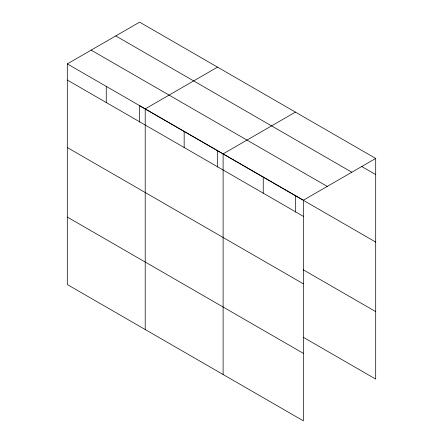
<?xml version="1.0" encoding="UTF-8"?>
<svg xmlns="http://www.w3.org/2000/svg" width="443" height="443" viewBox="0 0 443 443"><rect width="100%" height="100%" fill="white"/><g stroke="black" fill="none" stroke-linecap="round" stroke-linejoin="round"><path stroke-width="0.66" d="M67.303 63.903L303.377 200.203L303.377 420.85L67.303 284.556L67.303 63.903L139.623 22.15L375.697 158.444L375.697 379.097L303.222 337.25M217.53 67.126L145.204 108.884L145.204 329.531M295.431 112.107L223.111 153.859L223.111 374.507M303.377 200.203L375.697 158.444M361.322 166.286L375.697 174.586M115.756 35.927L351.831 172.227M91.169 50.125L327.244 186.42M375.697 242.072L139.623 105.777L139.623 122.141M67.303 80.045L303.377 216.339M303.222 269.765L375.697 311.606M67.303 147.536L303.377 283.83M67.303 217.064L303.377 353.364M295.431 195.734L295.431 212.092M263.242 177.028L263.242 193.17M217.53 150.758L217.53 167.116M184.161 131.372L184.161 147.513M106.254 86.396L106.254 102.532"/></g></svg>
